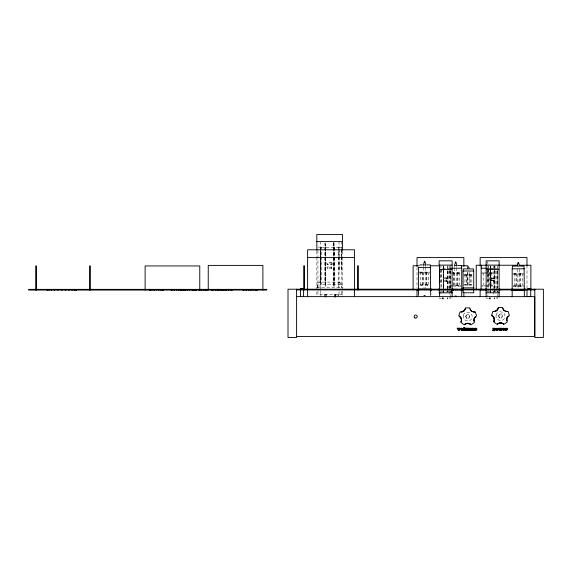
<?xml version="1.0" encoding="UTF-8"?>
<svg xmlns="http://www.w3.org/2000/svg" width="572" height="572" viewBox="0 0 572 572"><rect width="100%" height="100%" fill="white"/><g stroke="black" fill="none" stroke-linecap="round" stroke-linejoin="round"><path stroke-width="0.43" stroke-dasharray="2.86 2.15" d="M440.919 282.79L440.898 269.605M443.422 292.75L443.829 265.751M487.909 269.605L487.887 282.79L487.945 271.357M490.433 292.75L490.84 265.751M320.041 287.237L320.413 247.118L317.932 247.118M425.611 267.31L425.203 288.417M425.682 266.509L425.811 264.915M456.642 267.903L456.234 288.302M456.713 267.11L456.849 265.515M487.859 272.687L488.13 269.498M488.202 268.704L488.467 265.515M519.233 269.305L518.89 288.181M469.162 272.129L468.933 286.465M317.624 287.237L317.932 284.484L320.349 284.484M317.689 287.237L317.996 284.484L320.413 282.103M338.788 287.237L339.017 282.103L341.641 284.484L341.334 287.237M449.521 288.009L449.885 265.515M333.962 242.65L334.041 287.237L333.955 242.65L333.247 242.65L333.247 245.331L333.891 245.331L333.891 242.65M325.632 245.345L324.989 245.345L324.989 242.664L325.632 242.664L325.554 287.237M339.017 247.268L320.22 247.268L320.22 282.103M339.06 247.562L341.606 247.562M494.687 267.381L495.009 265.758M449.521 268.204L451.866 268.204M486.543 268.204L493.357 268.204L493.357 289.732M450.314 268.454L451.565 268.454M497.318 268.454L498.569 268.454M450.407 268.54L440.919 268.54L440.919 265.115M497.418 268.54L487.93 268.54L487.93 265.115M487.909 268.726L486.586 268.718M419.255 272.093L429.944 272.093M451.687 272.687L460.975 272.687M419.255 272.987L429.944 272.987M512.948 273.287L523.63 273.287M451.687 273.588L460.231 273.588M512.948 274.188L523.63 274.188M463.749 274.531L473.065 274.531M463.749 275.232L473.065 275.232M491.412 278.085L493.893 278.085L493.893 279.079L491.412 279.079L491.512 277.906L494.065 277.906L494.065 278.807L491.512 278.807M446.854 280.63L444.373 280.63L444.373 281.531L446.854 281.531L446.932 280.473L444.566 280.473L444.566 281.51L446.932 281.51M317.346 282.103L342.085 282.103M463.778 284.363L473.065 284.363M339.017 284.484L341.72 284.484M420.041 284.649L429.944 284.649M463.778 285.063L473.065 285.063M450.328 285.249L460.975 285.249M420.041 285.55L429.944 285.55M512.984 285.85L523.63 285.85M450.328 286.143L452.559 286.143M460.975 286.143L453.424 286.143L453.424 285.249M512.984 286.744L523.63 286.744M316.702 287.316L342.878 287.316M440.883 291.084L440.883 296.761M486.608 291.084L487.93 291.084L487.887 296.761M497.354 297.032L497.354 291.084L498.569 291.084M441.298 291.169L450.064 291.169M488.302 291.169L497.075 291.169M342.592 294.308L316.838 294.308L316.838 290.812M325.897 297.583L326.326 297.583M335.464 297.583L335.9 297.583M334.556 297.662L334.992 297.662M439.132 298.384L441.412 298.384M486.136 298.384L488.424 298.384M447.533 299.013L447.325 297.69M443.164 299.063L442.95 297.705M490.168 299.063L489.961 297.705M488.009 264.171L487.551 261.926L486.951 261.926L486.944 262.82M493.028 265.515L493.329 268.204M467.639 272.129L467.867 286.465M497.354 291.084L497.504 292.75M450.5 292.75L450.343 291.084L450.343 297.032M517.331 269.305L517.674 288.181M454.404 265.515L454.54 267.11M454.611 267.903L455.019 288.302M423.373 264.915L423.509 266.509M423.573 267.31L423.981 288.417M333.562 242.65L333.619 287.237M341.684 249.342L341.691 256.492M341.698 257.386L341.72 270.785L341.62 257.386M341.606 249.342L341.62 256.492M339.06 249.349L339.074 256.499M339.074 257.386L339.096 270.785L338.996 257.386M338.981 249.349L338.996 256.499M526.991 265.572L526.991 287.759M522.243 273.287L522.243 285.85M521.392 273.287L521.392 274.188M521.399 285.85L521.399 286.744M520.599 273.287L520.599 285.85M520.527 273.287L520.527 274.188M520.541 285.85L520.541 286.744M519.941 273.287L519.941 285.85M516.645 273.287L516.645 285.85M516.08 285.85L516.08 286.744M515.994 273.287L515.994 285.85M515.186 273.287L515.186 274.188M515.215 285.85L515.215 286.744M514.342 273.287L514.342 285.85M497.418 271.178L497.418 287.88M497.354 265.115L497.354 268.575M497.354 269.326L497.354 288.488M497.075 271.157L497.075 290.304M497.082 297.032L497.082 298.741L496.861 297.032M496.946 271.157L496.946 290.304M495.066 271.178L494.973 287.88M494.952 265.751L494.88 288.56M494.952 289.268L494.952 291.877M494.751 269.412L494.823 290.304M494.723 265.751L494.723 288.395M494.723 289.268L494.723 291.877M494.558 297.69L494.558 299.013L494.33 297.69M493.357 291.305L493.357 295.231M491.212 272.687L491.212 285.249M490.497 269.412L490.504 288.56M490.426 269.412L490.426 288.56M490.283 269.419L490.276 287.88M490.183 297.705L490.183 299.063M489.725 297.69L489.725 299.013L489.496 297.69M489.56 272.687L489.503 286.143M489.496 272.687L489.496 273.588M488.91 272.687L488.91 285.249M488.302 269.412L488.302 288.56M487.93 269.433L487.887 288.488M484.148 272.687L484.148 273.588M484.184 285.249L484.184 286.143M483.311 272.687L483.311 285.249M480.144 265.572L480.144 267.346M471.857 274.531L471.857 284.363M471.113 274.531L471.113 275.232M471.121 284.363L471.121 285.063M470.42 274.531L470.37 285.063M469.848 274.531L469.848 284.363M467.767 272.73L467.767 286.608M466.974 274.531L466.974 284.363M466.402 274.531L466.48 285.063M465.701 274.531L465.701 275.232M465.73 284.363L465.73 285.063M464.964 274.531L464.964 284.363M459.588 272.687L459.588 285.249M458.737 272.687L458.737 273.588M458.744 285.249L458.744 286.143M457.943 272.687L457.943 285.249M457.872 272.687L457.872 273.588M457.886 285.249L457.886 286.143M457.285 272.687L457.285 285.249M453.989 272.687L453.989 285.249M453.396 272.687L453.396 273.588M453.339 272.687L453.339 285.249M450.407 271.178L450.407 287.88M450.343 265.115L450.343 268.575M450.343 269.441L450.343 288.488M450.064 271.157L450.064 290.304M450.078 297.032L450.078 298.741L449.849 297.032M449.935 271.157L449.935 290.304M449.521 291.305L449.521 295.231M448.062 271.178L448.062 287.88M447.94 265.751L447.94 288.395M447.94 289.268L447.94 291.877M447.819 271.157L447.812 290.304M447.719 265.751L447.719 291.877M447.547 297.69L447.547 299.013M443.493 269.412L443.493 288.56M443.422 269.412L443.414 288.56M443.264 269.419L443.264 287.88M443.178 297.705L443.178 299.063M442.714 297.69L442.714 299.013L442.492 297.69M441.298 269.412L441.298 288.56M440.919 269.433L440.919 288.488M428.557 272.093L428.557 284.649M427.706 272.093L427.706 272.987M427.713 284.649L427.713 285.55M426.841 272.093L426.855 285.55M426.254 272.093L426.254 284.649M422.958 272.093L422.958 284.649M422.3 272.093L422.386 285.55M421.493 272.093L421.493 272.987M421.528 284.649L421.528 285.55M420.656 272.093L420.656 284.649M417.017 267.346L417.017 287.759M342.592 251.28L342.592 256.549M342.592 257.429L342.592 289.94M342.592 290.812L342.571 296.539M341.72 241.606L341.72 287.93M341.72 291.377L341.641 296.539M339.017 241.606L339.017 287.93M339.017 291.377L339.096 296.539M338.274 247.268L338.274 284.634L320.899 284.634L320.899 247.268M338.202 294.308L338.202 296.539M338.038 294.308L338.038 296.539M335.907 294.308L335.907 296.768M335.457 294.308L335.457 296.768M334.999 294.308L334.999 296.825M334.548 294.308L334.548 296.825M334.363 247.268L334.37 282.103M334.069 247.268L334.069 284.634M333.919 247.268L333.926 284.634M331.789 268.683L331.789 266.974L327.098 266.974L327.098 268.683L332.182 268.718L332.182 267.231L327.27 267.231L327.27 268.718M326.333 294.308L326.333 296.768M325.89 294.308L325.89 296.768M325.504 247.268L325.511 284.634M325.361 247.268L325.361 284.634M325.246 247.268L325.246 284.634M325.103 242.65L325.103 287.237M325.025 294.308L325.025 296.99M324.875 247.268L324.875 282.103M324.574 294.308L324.574 296.99M321.157 247.268L321.157 284.634M320.878 294.308L320.878 296.432M320.349 241.606L320.349 289.847M320.349 290.733L320.349 294.308M317.932 250.543L317.996 289.847M317.932 290.733L317.996 294.308M316.838 251.28L316.838 256.549M316.838 257.429L316.838 289.94M443.672 265.751L443.643 292.75L443.679 265.751M490.676 265.751L490.654 292.75L490.683 265.751M463.341 315.408C461.647 320.906 470.706 323.33 471.979 317.725C473.68 312.233 464.614 309.802 463.341 315.408M465.501 315.987C468.547 325.704 472.994 309.102 465.501 315.987M465.851 316.08C468.404 324.217 472.129 310.31 465.851 316.08M496.167 314.979C494.473 320.47 503.532 322.894 504.804 317.288C506.506 311.797 497.447 309.373 496.167 314.979M498.326 315.558C501.372 325.268 505.82 308.665 498.326 315.558M498.677 315.651C501.229 323.788 504.954 309.881 498.677 315.651M331.917 262.734L326.855 262.734L326.855 264.221L331.917 264.221L331.917 262.734M332.118 263.027L327.205 263.027L327.205 264.664L332.118 264.664L332.118 263.027M492.599 272.687L481.91 272.687L481.91 273.588L492.599 273.588L492.599 272.687M447.061 277.906L444.508 277.906L444.508 278.807L447.061 278.807L447.061 277.906M446.882 278.085L444.401 278.085L444.401 279.079L446.882 279.079L446.882 278.085M493.943 280.473L491.577 280.473L491.577 281.51L493.943 281.51L493.943 280.473M493.858 280.63L491.384 280.63L491.384 281.531L493.858 281.531L493.858 280.63M492.599 285.249L481.953 285.249L481.953 286.143L492.599 286.143L492.599 285.249"/><path stroke-width="0.86" d="M439.582 268.718L439.596 282.782M473.902 319.176L473.959 321.121L474.245 318.125L476.576 315.894L475.275 311.869L473.151 311.862L471.178 310.789L471.6 311.139L470.47 309.945L469.776 307.879L465.544 307.879C465.436 310.753 462.126 312.605 460.045 311.869L458.744 315.894C461.025 316.802 462.176 319.705 461.075 321.922L461.361 321.121L460.839 322.358L464.264 324.839C465.837 322.944 468.947 322.751 470.72 324.481L470.07 323.981L471.056 324.839L474.481 322.358L473.831 320.27M506.656 319.841L506.785 320.692L507.071 317.696L509.409 315.458L508.1 311.44L505.977 311.425L504.003 310.353L504.433 310.703L503.303 309.509L502.602 307.443L498.376 307.443C498.262 310.317 494.952 312.169 492.878 311.44L491.57 315.458C493.858 316.366 495.009 319.269 493.901 321.485L494.187 320.692L493.672 321.922L497.089 324.41C498.662 322.515 501.773 322.315 503.546 324.052L502.895 323.545L503.889 324.41L507.307 321.922L506.728 318.74M481.502 265.515L481.202 268.204L486.393 268.204M512.176 296.611L512.176 268.804L512.541 266.116L516.144 266.116M461.297 321.357L461.468 319.476L460.939 317.853L461.49 320.27M494.122 320.921L494.294 319.04L493.765 317.417L494.322 319.841M500.865 329.207L500.6 328.278M474.824 317.195L474.038 318.64L475.625 316.438M507.657 316.759L506.871 318.204L508.451 316.001M466.044 323.58L464.607 324.481L467.109 323.309L469.276 323.58M498.87 323.144L497.433 324.052L499.935 322.873L503.074 323.666M462.233 311.847L464.142 310.789L465.479 308.365L463.72 311.139L461.139 311.997M495.059 311.411L496.968 310.353L498.305 307.929L496.546 310.703L493.965 311.561M467.109 323.309L470.248 324.102M499.935 322.873L502.137 323.159M494.608 330.366L495.052 330.273A0.958 0.958 0 0 0 495.502 329.88C495.767 327.141 495.059 329.887 494.501 330.795L492.714 330.552L494.501 330.258M342.592 250.4L342.564 234.534L316.809 234.534L316.809 241.606L342.592 241.606M307.607 257.586L354.454 257.586M419.962 264.915L422.458 264.915M426.762 264.915L430.373 264.915L430.702 295.417M452.13 265.115L439.117 265.115L439.132 260.832L452.13 260.832L452.116 297.032M486.128 265.115L499.134 265.115M486.815 265.244L476.24 265.244L476.24 289.911M499.163 265.244L517.674 265.244M519.433 265.244L530.895 265.244L530.895 289.911M457.793 265.515L461.032 265.515M486.028 265.515L486.386 265.515M419.283 265.787L413.113 265.787L413.113 289.911M430.745 265.787L439.553 265.787M461.597 265.787L467.767 265.787L467.767 268.39M520.448 266.116L524.059 266.116L524.388 296.611M418.547 267.603L430.673 267.603M451.866 268.204L461.711 268.204L461.733 296.017M512.233 268.804L524.367 268.804M466.537 268.919L463.392 268.919L463.127 271.021L473.709 271.021L473.73 292.785L469.748 292.785M467.338 268.919L469.469 268.919L468.668 266.809M470.291 268.919L473.444 268.919L473.709 271.021M439.353 269.576L451.837 269.576M486.364 269.576L498.848 269.576M463.07 287.866L473.73 287.866M527.591 288.41L530.709 288.41L530.709 296.446L527.591 296.446M418.489 289.139L430.702 289.139M439.375 289.639L439.754 289.639M440.755 289.639L450.707 289.639M451.322 289.732L461.733 289.732M481.145 289.732L485.685 289.732M487.766 289.639L497.712 289.639M498.491 289.639L498.863 289.639M296.596 289.911L534.734 289.911L534.734 289.21M512.176 290.333L524.388 290.333M438.974 292.792L452.18 292.792M464.607 292.785L467.059 292.785M467.867 292.785L468.933 292.785M485.978 292.792L499.192 292.792M423.981 295.417L425.203 295.417M455.019 296.017L456.234 296.017M296.596 296.625L534.734 296.625L534.734 336.45L296.596 336.45M471.021 330.03L472.022 330.03L471.693 329.644C471.285 328.056 473.337 328.628 472.522 330.03L473.623 330.03L473.623 329.644L473.194 329.644L473.008 328.314L472.243 328.156A1.08 1.08 0 0 0 471.657 328.457L470.777 328.156A1.073 1.073 0 0 0 470.191 328.457L469.076 328.206L469.505 328.6L469.076 330.03L470.52 330.03L470.184 329.644C469.898 327.792 472.057 328.971 470.913 330.416L469.076 330.151L470.913 329.822M505.92 311.411L507.614 311.525L504.897 311.004M473.087 311.847L474.789 311.962L472.072 311.44M493.321 316.759L492.013 315.673L493.908 317.696M460.496 317.195L459.187 316.109L461.075 318.125M503.303 309.509L503.81 310.16L502.824 308.522M470.47 309.945L470.978 310.596L469.998 308.952M461.404 265.515L461.711 268.204M451.565 291.084L451.716 292.75M534.813 289.21L534.813 337.466L543.4 337.466L543.4 289.21L288.009 289.21L288.009 337.466L296.596 337.466L296.596 289.21M526.991 265.572L526.991 257.586L480.144 257.586L480.144 265.572M526.991 289.532L526.991 296.625M525.382 289.21L525.382 289.911M525.153 289.21L525.132 289.911M524.452 289.21L524.452 289.911M523.266 289.21L523.266 289.911M521.793 289.21L521.793 289.911M520.077 289.21L520.077 289.911M518.232 289.21L518.232 289.911M516.394 289.21L516.394 289.911M514.693 289.21L514.693 289.911M513.227 289.21L513.227 289.911M512.112 289.21L512.112 289.911M511.182 289.21L511.182 289.911M500.185 289.21L500.185 289.911M499.964 289.21L499.885 289.911M499.249 289.21L499.249 289.911M499.12 297.032L499.134 260.832L486.143 260.832L486.128 297.032M497.854 289.21L497.854 289.911M496.26 289.21L496.26 289.911M494.422 289.21L494.422 289.911M492.463 289.21L492.463 289.911M490.511 289.21L490.511 289.911M488.71 289.21L488.71 289.911M487.172 289.21L487.172 289.911M486.164 289.21L486.164 289.911M486 289.21L486 289.911M485.363 289.21L485.371 289.911M485.285 289.21L485.285 289.911M485.07 289.21L485.07 289.911M483.655 289.21L483.655 289.911M482.196 289.21L482.196 289.911M481.145 268.204L481.073 289.911M480.401 289.21L480.38 289.911M480.144 289.21L480.144 296.625M463.863 266.459L463.863 257.586L417.017 257.586L417.017 266.459M463.863 292.192L463.863 296.625M463.07 271.021L463.07 292.785M462.727 289.21L462.727 289.911M462.498 289.21L462.476 289.911M460.617 289.21L460.617 289.911M459.137 289.21L459.137 289.911M457.421 289.21L457.421 289.911M455.577 289.21L455.577 289.911M453.739 289.21L453.739 289.911M453.174 289.21L453.174 289.911M452.96 289.21L452.96 289.911M452.874 289.21L452.874 289.911M452.245 289.21L452.245 289.911M452.037 289.21L452.037 289.911M450.843 289.21L450.843 289.911M449.256 289.21L449.256 289.911M447.418 289.21L447.418 289.911M445.459 289.21L445.459 289.911M443.507 289.21L443.507 289.911M441.698 289.21L441.698 289.911M440.161 289.21L440.161 289.911M439.561 265.115L439.561 296.761M439.16 289.21L439.16 289.911M438.996 289.21L438.996 289.911M438.366 289.21L438.281 289.911M438.066 289.21L438.066 289.911M431.696 289.21L431.696 289.911M431.467 289.21L431.467 289.911M431.438 289.21L431.438 289.911M430.766 289.21L430.766 289.911M429.579 289.21L429.579 289.911M428.099 289.21L428.099 289.911M426.383 289.21L426.383 289.911M424.546 289.21L424.546 289.911M422.708 289.21L422.708 289.911M420.999 289.21L420.999 289.911M419.541 289.21L419.541 289.911M418.489 267.603L418.489 295.417M418.418 289.21L418.468 289.911M417.746 289.21L417.724 289.911M417.496 289.21L417.496 289.911M417.017 289.532L417.017 296.625M358.358 289.911L358.358 265.787L357.572 265.787L357.572 289.911M354.454 296.625L354.454 249.778L307.607 249.778L307.607 296.625M316.838 241.606L316.838 250.4M304.483 289.911L304.483 265.787L303.703 265.787L303.703 289.911M303.589 296.625L303.589 288.588L300.472 288.588L300.472 296.625M262.898 290.068L262.898 265.401L208.244 265.401L208.244 290.068M257.164 289.368L257.164 290.068M256.907 289.368L256.935 290.068M256.235 289.368L256.192 290.068M253.653 289.368L253.575 290.068M251.945 289.368L251.945 290.068M251.852 289.368L251.852 290.068M250.114 289.368L250.114 290.068M250.014 289.368L250.014 290.068M248.269 289.368L248.269 290.068M248.177 289.368L248.177 290.068M246.553 289.368L246.553 290.068M246.468 289.368L246.468 290.068M245.009 289.368L245.073 290.068M243.193 289.368L243.214 290.068M242.964 289.368L242.964 290.068M232.096 289.368L232.096 290.068M231.167 289.368L231.167 290.068M231.124 289.368L231.124 290.068M230.051 289.368L229.98 290.068M228.585 289.368L228.585 290.068M228.507 289.368L228.507 290.068M226.884 289.368L226.884 290.068M226.784 289.368L226.784 290.068M226.033 289.368L226.033 290.068M225.103 289.368L225.103 290.068M225.046 289.368L225.053 290.068M223.917 289.368L223.981 290.068M223.202 289.368L223.202 290.068M223.109 289.368L223.109 290.068M222.522 289.368L222.522 290.068M222.436 289.368L222.436 290.068M221.407 289.368L221.486 290.068M220.813 289.368L220.813 290.068M220.72 289.368L220.72 290.068M220.005 289.368L219.941 290.068M218.976 289.368L218.883 290.068M218.819 289.368L218.819 290.068M218.147 289.368L218.125 290.068M217.896 289.368L217.896 290.068M217.138 289.368L217.138 290.068M217.045 289.368L217.045 290.068M215.422 289.368L215.422 290.068M215.337 289.368L215.337 290.068M213.942 289.368L213.871 290.068M212.805 289.368L212.805 290.068M212.755 289.368L212.755 290.068M211.826 289.368L211.826 290.068M207.128 289.368L207.128 290.068M206.878 289.368L206.9 290.068M206.199 289.368L206.156 290.068M205.083 289.368L205.083 290.068M205.019 289.368L205.019 290.068M203.618 289.368L203.618 290.068M203.539 289.368L203.539 290.068M201.916 289.368L201.916 290.068M201.823 289.368L201.823 290.068M200.078 289.368L200.078 290.068M199.978 289.368L199.978 290.068M199.771 290.068L199.771 265.944L145.116 265.944L145.116 290.068M198.141 289.368L198.234 290.068M196.518 289.368L196.518 290.068M196.439 289.368L196.439 290.068M194.838 289.368L194.838 290.068M194.58 289.368L194.602 290.068M193.908 289.368L193.858 290.068M193.157 289.368L193.179 290.068M192.928 289.368L192.928 290.068M192.785 289.368L192.785 290.068M192.721 289.368L192.721 290.068M191.327 289.368L191.241 290.068M189.618 289.368L189.618 290.068M189.525 289.368L189.525 290.068M187.78 289.368L187.78 290.068M187.688 289.368L187.688 290.068M185.943 289.368L185.943 290.068M185.85 289.368L185.85 290.068M185.292 289.368L185.292 290.068M185.063 289.368L185.035 290.068M184.363 289.368L184.32 290.068M184.227 289.368L184.227 290.068M184.141 289.368L184.141 290.068M182.675 289.368L182.747 290.068M181.703 289.368L181.782 290.068M181.61 289.368L181.61 290.068M181.56 289.368L181.56 290.068M180.888 289.368L180.859 290.068M180.63 289.368L180.63 290.068M180.073 289.368L180.073 290.068M179.98 289.368L179.98 290.068M178.242 289.368L178.242 290.068M178.142 289.368L178.142 290.068M176.398 289.368L176.398 290.068M176.305 289.368L176.305 290.068M173.202 289.368L173.137 290.068M171.321 289.368L171.343 290.068M171.092 289.368L171.092 290.068M163.699 289.368L163.699 290.068M161.583 289.368L161.654 290.068M160.189 289.368L160.189 290.068M160.11 289.368L160.11 290.068M158.487 289.368L158.487 290.068M158.387 289.368L158.387 290.068M156.649 289.368L156.549 290.068M154.805 289.368L154.805 290.068M154.712 289.368L154.712 290.068M153.089 289.368L153.089 290.068M153.01 289.368L153.01 290.068M151.544 289.368L151.609 290.068M150.472 289.368L150.472 290.068M150.422 289.368L150.422 290.068M149.75 289.368L149.75 290.068M149.728 289.368L149.728 290.068M149.499 289.368L149.499 290.068M90.362 290.068L90.362 265.944L89.582 265.944L89.582 290.068M76.348 289.368L76.348 290.068M75.926 289.368L75.926 290.068M75.769 289.368L75.769 290.068M74.546 289.368L74.546 290.068M74.224 289.368L74.224 290.068M72.286 289.368L72.286 290.068M71.836 289.368L71.836 290.068M69.305 289.368L69.305 290.068M68.754 289.368L68.754 290.068M65.809 289.368L65.809 290.068M65.194 289.368L65.194 290.068M62.033 289.368L62.033 290.068M61.397 289.368L61.397 290.068M58.237 289.368L58.237 290.068M57.622 289.368L57.622 290.068M54.676 289.368L54.676 290.068M54.126 289.368L54.126 290.068M51.594 289.368L51.594 290.068M51.144 289.368L51.144 290.068M49.206 289.368L49.206 290.068M48.885 289.368L48.885 290.068M47.669 289.368L47.669 290.068M47.505 289.368L47.505 290.068M47.083 289.368L47.083 290.068M36.486 290.068L36.486 265.944L35.707 265.944L35.707 290.068M466.995 328.492L466.988 329.508L466.731 328.206L466.995 328.492M476.662 329.1C477.477 330.173 475.94 327.091 476.662 329.1M504.654 329.093C505.398 330.073 503.996 327.255 504.654 329.093M472.415 328.986C471.75 329.93 471.628 328.407 472.415 328.986M476.533 329.122C471.542 330.015 479.636 329.358 474.803 330.044C472.543 328.929 476.383 326.884 476.533 329.122M504.533 329.115C500.757 329.551 506.613 329.672 502.952 329.958C500.893 328.936 504.397 327.062 504.533 329.115M461.418 328.864C461.339 330.931 462.376 327.77 461.418 328.864M496.682 328.879C496.61 330.766 497.561 327.878 496.682 328.879M495.288 329.122L494.823 329.958L493.729 329.751L494.137 330.444L492.714 330.444L493.1 330.087L492.714 328.278L494.809 328.271L495.288 329.122M470.577 329.143C469.576 329.908 471.385 328.113 470.577 329.143M506.113 328.979L506.492 329.944L505.076 329.944L505.469 329.586L505.076 328.278L507.114 328.414L507.178 329.057L506.113 328.979M461.304 328.814C461.454 331.553 462.741 327.449 461.304 328.814M496.582 328.836C496.718 331.331 497.89 327.584 496.582 328.836M462.884 329.122C460.245 332.647 460.253 325.597 462.884 329.122M463.02 329.115C462.748 330.888 459.23 329.965 462.505 330.416A1.23 1.23 0 0 0 463.091 329.972C463.799 329.172 462.29 327.506 463.02 329.115M498.026 329.115C495.609 332.332 495.624 325.897 498.026 329.115M498.155 329.107C497.905 330.73 494.687 329.88 497.676 330.294A1.123 1.123 0 0 0 498.219 329.894C498.863 329.165 497.483 327.634 498.155 329.107M506.213 328.957L506.449 329.472L506.213 328.957M474.953 328.736C475.682 329.88 475.947 327.777 474.953 328.736M503.095 328.764C503.76 329.808 504.003 327.885 503.095 328.764M494.072 329.136L494.358 328.886L494.072 329.136M467.453 329.072L466.788 329.601L466.609 328.206L465.536 328.206L466.023 329.829L466.874 330.087A1.065 1.065 0 0 0 467.453 329.779L468.575 330.03L468.146 328.206L467.117 328.206L467.453 329.072M493.758 328.943C494.015 330.595 495.173 328.035 493.758 328.943M475.589 329.4L475.075 329.4L475.589 329.4M503.675 329.365L503.203 329.365L503.675 329.365M475.096 328.728L475.582 328.843L475.096 328.728M503.224 328.757L503.667 328.857L503.224 328.757M499.821 328.378L499.592 329.207L499.821 328.378M500.164 329.35L499.971 330.051L499.213 330.051L500.15 330.294L500.164 329.35M500.157 328.943L499.878 329.944L499.184 329.944L498.512 328.278L499.592 328.278L499.585 329.601L499.971 328.278L500.486 328.278L500.865 329.601L500.865 328.278L501.88 328.278L501.158 329.944L500.464 329.944L500.157 328.943M501.608 328.743L501.244 330.051L500.479 330.051L500.786 330.294L501.422 330.294L501.787 328.986L502.23 328.986L501.994 328.278L501.608 328.743M476.64 329.408C472.2 331.102 477.084 331.009 476.64 329.408M504.64 329.379C500.579 330.923 505.033 330.838 504.64 329.379M424.288 262.226L423.373 264.915L425.811 264.915L424.896 261.325L424.295 261.325L424.288 262.226M455.319 262.82L454.404 265.515L456.849 265.515L455.934 261.926L455.333 261.926L455.319 262.82M517.975 263.42L517.059 266.116L519.505 266.116L518.589 262.527L517.989 262.527L517.975 263.42M458.787 328.986L458.372 328.721L458.787 328.986M459.602 328.6L458.937 330.03L458.172 330.03L457.114 328.206L458.529 328.206L458.186 328.6L458.637 329.594L459.101 328.6L458.737 328.206L459.981 328.206L459.602 328.6M459.681 328.721L459.009 330.151L458.243 330.151L459.187 330.416L459.859 328.986L460.367 328.986L460.102 328.206L459.681 328.721M467.438 330.309L466.151 330.094L466.881 330.223A0.944 0.944 0 0 0 467.338 330.03L467.438 330.309M266.738 289.368L28.6 289.368L28.6 290.068L266.738 290.068L266.738 289.368M464.593 327.685L463.477 327.685L463.906 328.071L463.477 330.03L465.029 330.03L464.593 329.644L464.593 327.685M457.421 328.721L457.421 328.721M507.292 329.172L506.556 329.172L507.536 329.415L507.135 328.278L507.292 329.172M464.986 329.515L464.714 327.685L464.986 329.515M468.525 329.515L468.268 328.206L468.525 329.515M473.58 329.515L473.094 328.257L473.58 329.515M506.599 330.051L505.076 330.051L506.842 330.294L506.599 329.586L506.599 330.051M465.15 330.151L463.477 330.151L465.422 330.416L465.15 329.644L465.15 330.151M468.69 330.151L467.453 330.151L468.961 330.416L468.69 329.644L468.69 330.151M472.143 330.151L471.021 330.151L472.408 330.416L472.143 329.644L472.143 330.151M473.745 330.151L472.529 330.151L474.009 330.416L473.745 329.644L473.745 330.151M511.432 289.911L511.432 289.21L511.411 289.911M255.119 290.068L255.119 289.368L255.048 290.068M243.937 290.068L243.937 289.368L243.887 290.068M231.867 290.068L231.867 289.368L231.846 290.068M225.797 290.068L225.797 289.368L225.776 290.068M212.083 290.068L212.083 289.368L212.055 290.068M195.045 290.068L195.045 289.368L194.973 290.068M183.247 290.068L183.247 289.368L183.176 290.068M174.682 290.068L174.682 289.368L174.596 290.068M172.065 290.068L172.065 289.368L172.015 290.068M163.47 290.068L163.47 289.368L163.449 290.068M162.77 290.068L162.77 289.368L162.727 290.068M414.886 317.889A1.559 1.559 0 0 0 417.224 316.538A1.559 1.559 0 0 0 414.886 315.186A1.559 1.559 0 0 0 414.886 317.889"/></g></svg>
